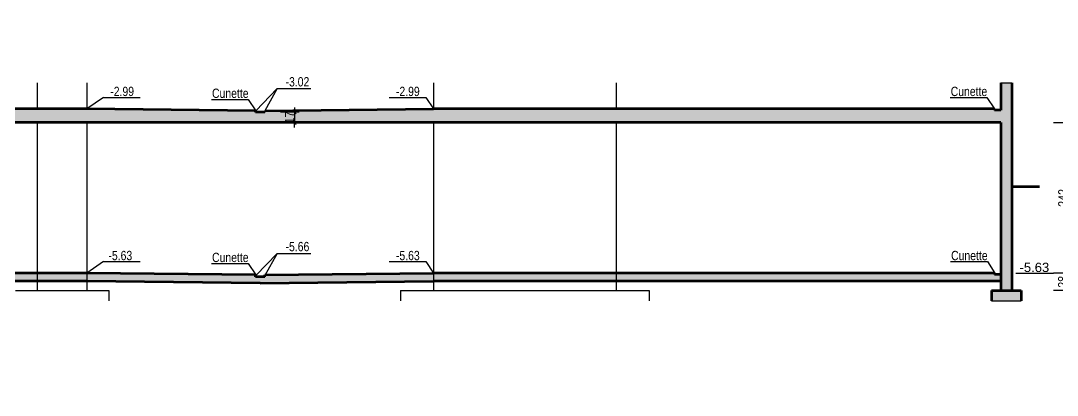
# Model space of a CAD drawing. Header units: millimetres. Extents: x -1921 to 5237, y 0 to 8595.
# Drawn here: x 1180 to 2846, y 1684 to 2286 of the extents above; entities that cross this region are included whole.
import ezdxf
from ezdxf.enums import TextEntityAlignment as Align

# ---------------------------------------------------------------- set-up
doc = ezdxf.new("R2010")
doc.units = ezdxf.units.MM
for name, color, linetype in [('01_cote_gen', 4, 'Continuous'), ('01_linteaux', 2, 'Continuous'), ('01_poch_murs', 253, 'Continuous'), ('01_texte', 230, 'Continuous'), ('AA_COTES', 2, 'Continuous')]:
    doc.layers.add(name, color=color, linetype=linetype)
doc.layers.add('01_murs_coup', color=5, linetype='Continuous', lineweight=60)
doc.styles.add('ARIAL', font='arial.ttf')
doc.styles.add('MATTE_TXT', font='arial.ttf')
doc.styles.add('STYLE2', font='ARIALN.TTF')
doc.dimstyles.new('JB50', dxfattribs={"dimscale": 0.1, "dimtxt": 150, "dimasz": 15, "dimexe": 0.1, "dimexo": 0.1, "dimgap": 0.09, "dimtad": 1, "dimdec": 1, "dimdsep": 46, "dimtxsty": 'STYLE2', "dimblk1": 'BOND_G', "dimblk2": 'BOND_D', "dimsah": 1, "dimcen": 1.5, "dimdle": 0.01, "dimse1": 1, "dimse2": 1, "dimclrd": 4, "dimclre": 2, "dimclrt": 6, "dimazin": 2, "dimtfac": 2.333333, "dimtdec": 1, "dimtix": 1, "dimtmove": 2, "dimatfit": 3, "dimldrblk": 'BOND_G', "dimfxl": 1, "dimtolj": 1, "dimtzin": 0, "dimarcsym": 0})

# ---------------------------------------------------------------- blocks, each defined once
blk = doc.blocks.new('BOND_G')
at = {"layer": 'AA_COTES', "color": 0}
for p, q in [((0, -5), (0, 15)), ((5, 0), (-5, 0)), ((1.8, 1.8), (-1.8, -1.8))]:
    blk.add_line(p, q, dxfattribs=at)
blk = doc.blocks.new('BOND_D')
at = {"layer": 'AA_COTES', "color": 0}
for p, q in [((5, 0), (-5, 0)), ((-1.8, -1.8), (1.8, 1.8)), ((0, 5), (0, -15))]:
    blk.add_line(p, q, dxfattribs=at)
blk = doc.blocks.new('*D652')
at = {"layer": '01_cote_gen', "color": 4, "lineweight": -2, "transparency": 16777216}
blk.add_line((2862.7, 2121), (2862.7, 1882), dxfattribs=at)
at = {"layer": 'DEFPOINTS', "color": 0}
for p in [(2774.7, 2122.5), (2751.6, 1880.5), (2862.7, 1880.5)]:
    blk.add_point(p, dxfattribs=at)
at = {"layer": '01_cote_gen', "color": 4, "lineweight": -2, "transparency": 16777216, "xscale": 1.5, "yscale": 1.5, "zscale": 1.5}
for name, p, rotation in [('BOND_G', (2862.7, 2122.5), 90), ('BOND_D', (2862.7, 1880.5), 270)]:
    blk.add_blockref(name, p, dxfattribs=dict(at, rotation=rotation))
at = {"layer": '01_cote_gen', "color": 6, "transparency": 16777216, "insert": (2855.2, 2001.5), "char_height": 15, "attachment_point": 5, "rotation": 90, "style": 'STYLE2'}
blk.add_mtext('\\A1;242', dxfattribs=at)
blk = doc.blocks.new('*D653')
at = {"layer": '01_cote_gen', "color": 4, "lineweight": -2, "transparency": 16777216}
blk.add_line((2862.7, 1879), (2862.7, 1854), dxfattribs=at)
at = {"layer": 'DEFPOINTS', "color": 0}
for p in [(2840.2, 1880.5), (2807.7, 1852.5), (2862.7, 1852.5)]:
    blk.add_point(p, dxfattribs=at)
at = {"layer": '01_cote_gen', "color": 4, "lineweight": -2, "transparency": 16777216, "xscale": 1.5, "yscale": 1.5, "zscale": 1.5}
for name, p, rotation in [('BOND_G', (2862.7, 1880.5), 90), ('BOND_D', (2862.7, 1852.5), 270)]:
    blk.add_blockref(name, p, dxfattribs=dict(at, rotation=rotation))
at = {"layer": '01_cote_gen', "color": 6, "transparency": 16777216, "insert": (2855.1, 1866.5), "char_height": 15, "attachment_point": 5, "rotation": 90, "style": 'STYLE2'}
blk.add_mtext('\\A1;28', dxfattribs=at)
blk = doc.blocks.new('*D654')
at = {"layer": '01_cote_gen', "color": 4, "lineweight": -2, "transparency": 16777216}
blk.add_line((2893.3, 2121), (2893.3, 1854), dxfattribs=at)
at = {"layer": 'DEFPOINTS', "color": 0}
for p in [(2774.7, 2122.5), (2807.7, 1852.5), (2893.3, 1852.5)]:
    blk.add_point(p, dxfattribs=at)
at = {"layer": '01_cote_gen', "color": 4, "lineweight": -2, "transparency": 16777216, "xscale": 1.5, "yscale": 1.5, "zscale": 1.5}
for name, p, rotation in [('BOND_G', (2893.3, 2122.5), 90), ('BOND_D', (2893.3, 1852.5), 270)]:
    blk.add_blockref(name, p, dxfattribs=dict(at, rotation=rotation))
at = {"layer": '01_cote_gen', "color": 6, "transparency": 16777216, "insert": (2885.6, 1987.5), "char_height": 15, "attachment_point": 5, "rotation": 90, "style": 'STYLE2'}
blk.add_mtext('\\A1;270', dxfattribs=at)
blk = doc.blocks.new('*D655')
at = {"layer": '01_cote_gen', "color": 4, "lineweight": -2, "transparency": 16777216}
blk.add_line((2893.3, 2143), (2893.3, 2124), dxfattribs=at)
at = {"layer": 'DEFPOINTS', "color": 0}
for p in [(2738.9, 2144.5), (2738.9, 2122.5), (2893.3, 2122.5)]:
    blk.add_point(p, dxfattribs=at)
at = {"layer": '01_cote_gen', "color": 4, "lineweight": -2, "transparency": 16777216, "xscale": 1.5, "yscale": 1.5, "zscale": 1.5}
for name, p, rotation in [('BOND_G', (2893.3, 2144.5), 90), ('BOND_D', (2893.3, 2122.5), 270)]:
    blk.add_blockref(name, p, dxfattribs=dict(at, rotation=rotation))
at = {"layer": '01_cote_gen', "color": 6, "transparency": 16777216, "insert": (2885.8, 2133.5), "char_height": 15, "attachment_point": 5, "rotation": 90, "style": 'STYLE2'}
blk.add_mtext('\\A1;22', dxfattribs=at)
blk = doc.blocks.new('*D660')
at = {"layer": '01_cote_gen', "color": 4, "lineweight": -2, "transparency": 16777216}
blk.add_line((1619.8, 2138), (1619.8, 2124), dxfattribs=at)
at = {"layer": 'DEFPOINTS', "color": 0}
for p in [(1572.3, 2139.5), (1575.2, 2122.5), (1619.8, 2122.5)]:
    blk.add_point(p, dxfattribs=at)
at = {"layer": '01_cote_gen', "color": 4, "lineweight": -2, "transparency": 16777216, "xscale": 1.5, "yscale": 1.5, "zscale": 1.5}
for name, p, rotation in [('BOND_G', (1619.8, 2139.5), 90), ('BOND_D', (1619.8, 2122.5), 270)]:
    blk.add_blockref(name, p, dxfattribs=dict(at, rotation=rotation))
at = {"layer": '01_cote_gen', "color": 6, "transparency": 16777216, "insert": (1612.2, 2131), "char_height": 15, "attachment_point": 5, "rotation": 90, "style": 'STYLE2'}
blk.add_mtext('\\A1;17', dxfattribs=at)
blk = doc.blocks.new('*D778')
at = {"layer": '01_cote_gen', "color": 4, "lineweight": -2, "transparency": 16777216}
for p, q in [((1261.4, 5991.9), (1259.9, 5991.9)), ((1277.9, 5991.9), (1262.9, 5991.9)), ((1279.4, 5991.9), (1280.9, 5991.9))]:
    blk.add_line(p, q, dxfattribs=at)
at = {"layer": 'DEFPOINTS', "color": 0}
for p in [(1262.9, 5991.9), (1262.9, 5984.4), (1277.9, 0)]:
    blk.add_point(p, dxfattribs=at)
at = {"layer": '01_cote_gen', "color": 4, "lineweight": -2, "transparency": 16777216, "xscale": 1.5, "yscale": 1.5, "zscale": 1.5}
blk.add_blockref('BOND_D', (1262.9, 5991.9), dxfattribs=at)
at = {"layer": '01_cote_gen', "color": 4, "lineweight": -2, "transparency": 16777216, "xscale": 1.5, "yscale": 1.5, "zscale": 1.5, "rotation": 180}
blk.add_blockref('BOND_G', (1277.9, 5991.9), dxfattribs=at)
at = {"layer": '01_cote_gen', "color": 6, "transparency": 16777216, "insert": (1270.4, 5999.6), "char_height": 15, "attachment_point": 5, "style": 'STYLE2'}
blk.add_mtext('\\A1;15', dxfattribs=at)

msp = doc.modelspace()

# ---------------------------------------------------------------- hatches: boundary and pattern name
at = {"layer": '01_poch_murs'}
h = msp.add_hatch(color=256, dxfattribs=at)
h.dxf.hatch_style = 1
h.paths.add_polyline_path([(2773.28, 2186.66), (2755.28, 2186.66), (2755.28, 2142.53), (2745.28, 2142.53), (2745.28, 2144.53), (1843.28, 2144.53), (1572.28, 2141.53), (1572.28, 2139.53), (1557.28, 2139.53), (1557.28, 2141.53), (1286.28, 2144.53), (365.28, 2144.53), (365.28, 2142.53), (355.28, 2142.53), (355.28, 2186.66), (337.28, 2186.66), (337.28, 1852.53), (355.28, 1852.53), (355.28, 2122.53), (2755.28, 2122.53), (2755.28, 1852.53), (2773.28, 1852.53)])
h.paths.add_polyline_path([(2755.28, 1878.53), (2745.28, 1878.53), (2745.28, 1880.53), (1843.28, 1880.53), (1572.28, 1877.53), (1572.28, 1874.53), (1557.28, 1874.53), (1557.28, 1877.53), (1286.28, 1880.53), (365.28, 1880.53), (365.28, 1878.53), (355.28, 1878.53), (355.28, 1867.53), (1286.21, 1867.53), (1564.78, 1864.45), (1843.35, 1867.53), (2755.28, 1867.53)], flags=17)
h = msp.add_hatch(color=256, dxfattribs=at)
h.dxf.hatch_style = 1
h.paths.add_polyline_path([(2788.28, 1852.53), (2740.28, 1852.53), (2740.28, 1836.13), (2788.28, 1836.13)])
h.paths.add_polyline_path([(387.28, 1852.53), (337.28, 1852.53), (337.28, 1836.13), (387.28, 1836.13)])

# ---------------------------------------------------------------- linework, layer by layer
at = {"layer": '01_linteaux'}
for p, q in [((1206.28, 2186.66), (1206.28, 2144.53)), ((1286.28, 2186.66), (1286.28, 2144.53)), ((1843.28, 2186.66), (1843.28, 2144.53)), ((2137.28, 2186.66), (2137.28, 2144.53)), ((1206.28, 2122.53), (1206.28, 1852.53)), ((1286.28, 2122.53), (1286.28, 1852.53)), ((1843.28, 2122.53), (1843.28, 1852.53)), ((2137.28, 2122.53), (2137.28, 1852.53)), ((1171.28, 1852.53), (1321.28, 1852.53)), ((1321.28, 1852.53), (1321.28, 1836.13)), ((1790.28, 1852.53), (1790.28, 1836.13)), ((1790.28, 1852.53), (2190.28, 1852.53)), ((2190.28, 1852.53), (2190.28, 1836.13))]:
    msp.add_line(p, q, dxfattribs=at)
at = {"layer": '01_murs_coup'}
for p, q in [((2755.28, 2186.66), (2755.28, 2142.53)), ((2773.28, 2186.66), (2773.28, 1852.53)), ((1286.28, 2144.53), (365.28, 2144.53)), ((1557.28, 2141.53), (1286.28, 2144.53)), ((1557.28, 2139.53), (1557.28, 2141.53)), ((1572.28, 2139.53), (1557.28, 2139.53)), ((1572.28, 2141.53), (1843.28, 2144.53)), ((1572.28, 2139.53), (1572.28, 2141.53)), ((2745.28, 2144.53), (1843.28, 2144.53)), ((2745.28, 2144.53), (2745.28, 2142.53)), ((2755.28, 2142.53), (2745.28, 2142.53)), ((2755.28, 2122.53), (355.28, 2122.53)), ((2755.28, 2122.53), (2755.28, 1852.53)), ((2773.28, 2019.6), (2817.66, 2019.6)), ((1286.21, 1867.53), (355.28, 1867.53)), ((1286.28, 1880.53), (365.28, 1880.53)), ((1564.78, 1864.45), (1286.21, 1867.53)), ((1557.28, 1877.53), (1286.28, 1880.53)), ((1557.28, 1874.53), (1557.28, 1877.53)), ((1572.28, 1874.53), (1557.28, 1874.53)), ((1564.78, 1864.45), (1843.35, 1867.53)), ((1572.28, 1877.53), (1843.28, 1880.53)), ((1572.28, 1874.53), (1572.28, 1877.53)), ((2745.28, 1880.53), (1843.28, 1880.53)), ((2755.28, 1867.53), (1843.35, 1867.53)), ((2745.28, 1880.53), (2745.28, 1878.53)), ((2755.28, 1878.53), (2745.28, 1878.53)), ((2740.28, 1852.53), (2740.28, 1836.13)), ((2740.28, 1852.53), (2788.28, 1852.53)), ((2788.28, 1852.53), (2788.28, 1836.13))]:
    msp.add_line(p, q, dxfattribs=at)
at = {"layer": '01_poch_murs'}
for p, q in [((2755.28, 2186.66), (2773.28, 2186.66)), ((2740.28, 1836.13), (2788.28, 1836.13))]:
    msp.add_line(p, q, dxfattribs=at)
at = {"layer": '01_texte'}
for p, q in [((1557.88, 2141.53), (1592.07, 2177.27)), ((1592.07, 2177.27), (1572.28, 2141.53)), ((1592.07, 2177.27), (1646.45, 2177.27)), ((1312.76, 2163.05), (1286.28, 2144.53)), ((1312.76, 2163.05), (1371.87, 2163.05)), ((1486.59, 2160.04), (1545.7, 2160.04)), ((1545.7, 2160.04), (1557.88, 2141.53)), ((1771.99, 2163.05), (1831.1, 2163.05)), ((1831.1, 2163.05), (1843.28, 2144.53)), ((2673.99, 2163.05), (2733.1, 2163.05)), ((2733.1, 2163.05), (2745.28, 2144.53)), ((1557.88, 1876.53), (1592.07, 1912.27)), ((1592.07, 1912.27), (1572.28, 1876.53)), ((1592.07, 1912.27), (1646.45, 1912.27)), ((1312.76, 1899.05), (1286.28, 1880.53)), ((1312.76, 1899.05), (1371.87, 1899.05)), ((1486.62, 1896.05), (1545.73, 1896.05)), ((1545.73, 1896.05), (1557.91, 1877.53)), ((1771.99, 1899.05), (1831.1, 1899.05)), ((1831.1, 1899.05), (1843.28, 1880.53)), ((2674.62, 1899.05), (2733.73, 1899.05)), ((2733.73, 1899.05), (2745.91, 1880.53)), ((2779.44, 1880.53), (2840.23, 1880.53))]:
    msp.add_line(p, q, dxfattribs=at)

# ---------------------------------------------------------------- texts
at = {"layer": '01_texte', "style": 'MATTE_TXT', "width": 0.8}
for s, p in [('-3.02', (1624.74, 2176.24)), ('-2.99', (1342.94, 2160.8)), ('Cunette', (1516.78, 2157.79)), ('-2.99', (1802.18, 2160.8)), ('Cunette', (2704.18, 2160.8)), ('-5.63', (1340.02, 1896.83)), ('-5.66', (1624.74, 1911.24)), ('-5.63', (1802.18, 1896.8)), ('Cunette', (2704.81, 1896.8)), ('Cunette', (1516.81, 1893.8))]:
    msp.add_text(s, height=15, dxfattribs=at).set_placement(p, align=Align.BOTTOM_CENTER)
at = {"layer": '01_texte', "style": 'ARIAL'}
msp.add_text('-5.63', height=15, dxfattribs=at).set_placement((2785.46, 1882.28))

# ---------------------------------------------------------------- dimensions: what is measured, and where the dimension line sits
at = {"layer": '01_cote_gen'}
dim = msp.add_linear_dim(base=(1262.88, 5991.94), p1=(1277.88, 0), p2=(1262.88, 5984.44), dimstyle='JB50', dxfattribs=at)
dim.commit()
dim.dimension.update_dxf_attribs({"geometry": '*D778', "text_midpoint": (1270.38, 5999.61)})
for base, p1, p2, picture, middle in [((2893.32, 2122.53), (2738.91, 2144.53), (2738.91, 2122.53), '*D655', (2885.78, 2133.53)), ((1619.79, 2122.53), (1572.28, 2139.53), (1575.18, 2122.53), '*D660', (1612.25, 2131.03)), ((2862.73, 1880.53), (2774.65, 2122.53), (2751.59, 1880.53), '*D652', (2855.19, 2001.53)), ((2893.32, 1852.53), (2774.65, 2122.53), (2807.65, 1852.53), '*D654', (2885.65, 1987.53)), ((2862.73, 1852.53), (2840.23, 1880.53), (2807.65, 1852.53), '*D653', (2855.07, 1866.53))]:
    dim = msp.add_linear_dim(base=base, p1=p1, p2=p2, angle=90, dimstyle='JB50', dxfattribs=at)
    dim.commit()
    dim.dimension.update_dxf_attribs({"geometry": picture, "text_midpoint": middle})

doc.saveas('drawing.dxf')
